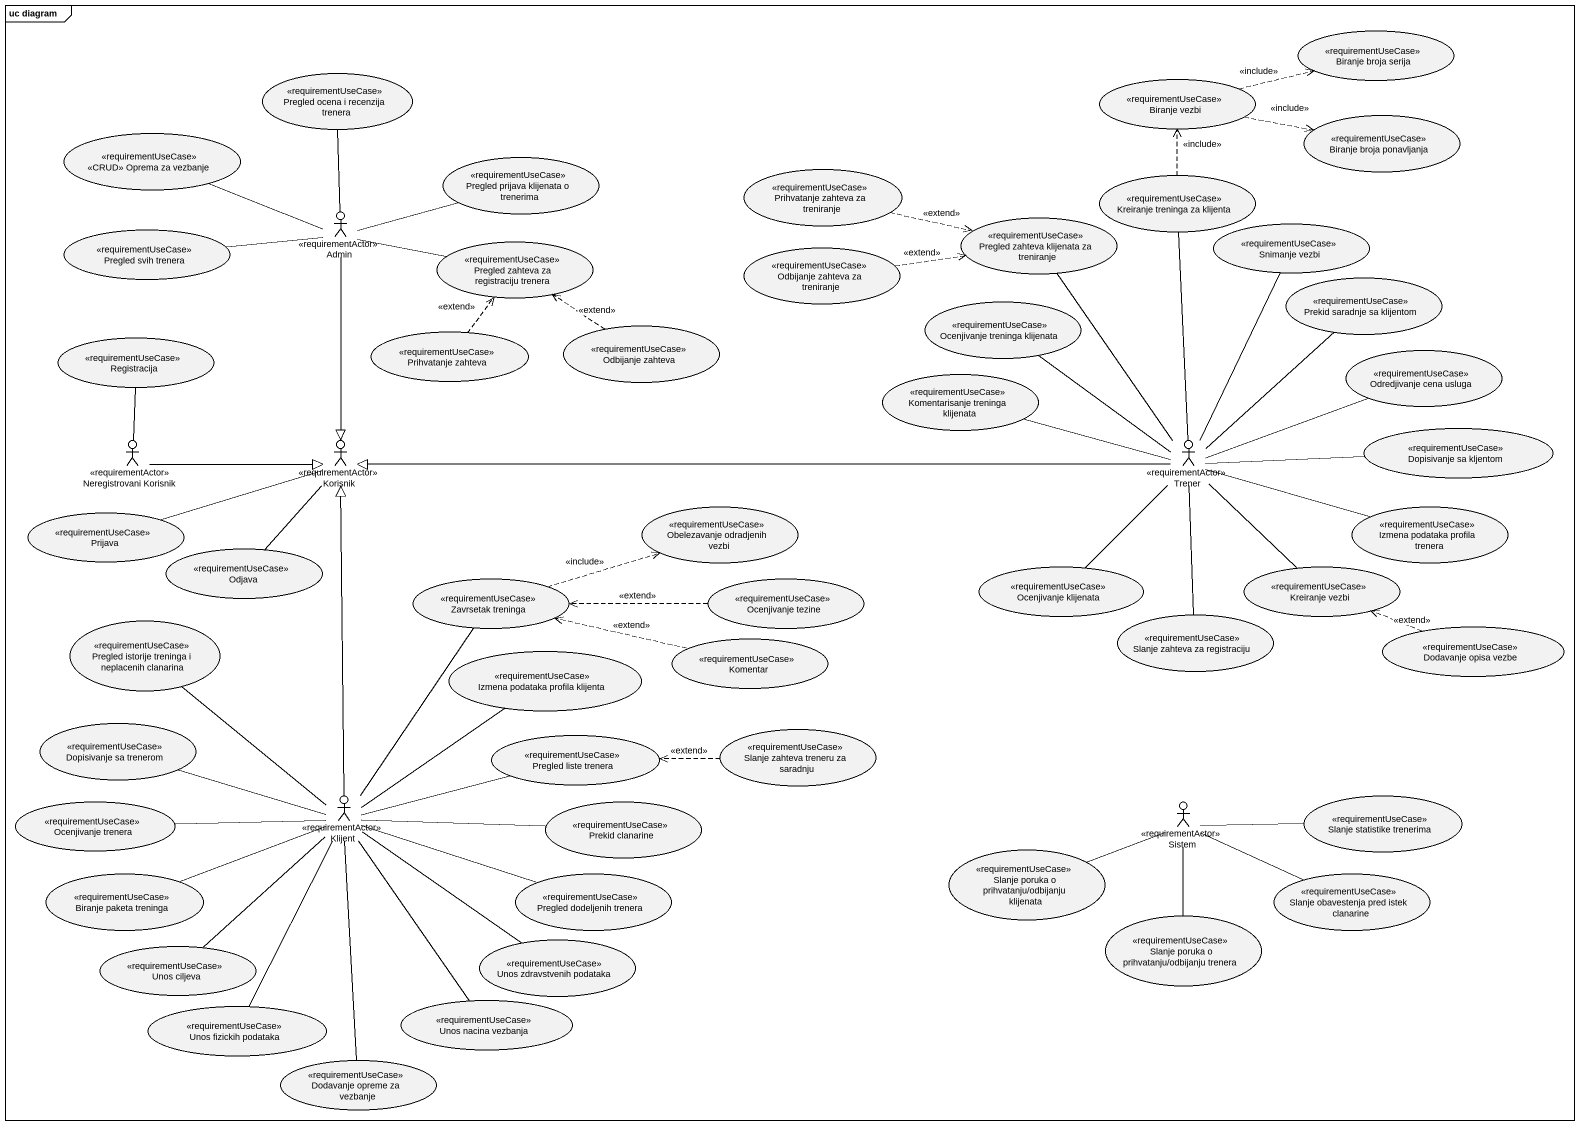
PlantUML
@startuml
mainframe uc diagram
usecase "Biranje broja serija" as Biranje_broja_serija <<requirementUseCase>>
usecase "Pregled ocena i recenzija trenera" as Pregled_ocena_i_recenzija <<requirementUseCase>>
usecase "Biranje vezbi" as Biranje_vezbi <<requirementUseCase>>
usecase "<<CRUD>> Oprema za vezbanje" as CRUD_Oprema_za_vezbanje <<requirementUseCase>>
usecase "Biranje broja ponavljanja" as Biranje_broja_ponavljanja <<requirementUseCase>>
usecase "Pregled prijava klijenata o trenerima" as Pregled_prijava_klijenata_o <<requirementUseCase>>
usecase "Prihvatanje zahteva za treniranje" as Prihvatanje_zahteva_za <<requirementUseCase>>
usecase "Kreiranje treninga za klijenta" as Kreiranje_treninga_za <<requirementUseCase>>
actor Admin <<requirementActor>>
usecase "Pregled zahteva klijenata za treniranje" as Pregled_zahteva_klijenata <<requirementUseCase>>
usecase "Snimanje vezbi" as Snimanje_vezbi <<requirementUseCase>>
usecase "Pregled svih trenera" as Pregled_svih_trenera <<requirementUseCase>>
usecase "Pregled zahteva za registraciju trenera" as Pregled_zahteva_za <<requirementUseCase>>
usecase "Odbijanje zahteva za treniranje" as Odbijanje_zahteva_za <<requirementUseCase>>
usecase "Ocenjivanje treninga klijenata" as Ocenjivanje_treninga <<requirementUseCase>>
usecase "Prekid saradnje sa klijentom" as Prekid_saradnje_sa_klijentom <<requirementUseCase>>
usecase Registracija <<requirementUseCase>>
usecase "Prihvatanje zahteva" as Prihvatanje_zahteva <<requirementUseCase>>
usecase "Odbijanje zahteva" as Odbijanje_zahteva <<requirementUseCase>>
usecase "Komentarisanje treninga klijenata" as Komentarisanje_treninga <<requirementUseCase>>
usecase "Odredjivanje cena usluga" as Odredjivanje_cena_usluga <<requirementUseCase>>
actor "Neregistrovani Korisnik" as Neregistrovani_Korisnik <<requirementActor>>
actor Korisnik <<requirementActor>>
actor Trener <<requirementActor>>
usecase "Dopisivanje sa kljentom" as Dopisivanje_sa_kljentom <<requirementUseCase>>
usecase Prijava <<requirementUseCase>>
usecase "Obelezavanje odradjenih vezbi" as Obelezavanje_odradjenih <<requirementUseCase>>
usecase "Izmena podataka profila trenera" as Izmena_podataka_profila <<requirementUseCase>>
usecase Odjava <<requirementUseCase>>
usecase "Ocenjivanje klijenata" as Ocenjivanje_klijenata <<requirementUseCase>>
usecase "Kreiranje vezbi" as Kreiranje_vezbi <<requirementUseCase>>
usecase "Zavrsetak treninga" as Zavrsetak_treninga <<requirementUseCase>>
usecase "Ocenjivanje tezine" as Ocenjivanje_tezine <<requirementUseCase>>
usecase "Pregled istorije treninga i neplacenih clanarina" as Pregled_istorije_treninga_i <<requirementUseCase>>
usecase "Izmena podataka profila klijenta" as Izmena_podataka_profila_2 <<requirementUseCase>>
usecase Komentar <<requirementUseCase>>
usecase "Slanje zahteva za registraciju" as Slanje_zahteva_za <<requirementUseCase>>
usecase "Dodavanje opisa vezbe" as Dodavanje_opisa_vezbe <<requirementUseCase>>
usecase "Dopisivanje sa trenerom" as Dopisivanje_sa_trenerom <<requirementUseCase>>
usecase "Pregled liste trenera" as Pregled_liste_trenera <<requirementUseCase>>
usecase "Slanje zahteva treneru za saradnju" as Slanje_zahteva_treneru_za <<requirementUseCase>>
usecase "Ocenjivanje trenera" as Ocenjivanje_trenera <<requirementUseCase>>
actor Klijent <<requirementActor>>
usecase "Prekid clanarine" as Prekid_clanarine <<requirementUseCase>>
actor Sistem <<requirementActor>>
usecase "Slanje statistike trenerima" as Slanje_statistike_trenerima <<requirementUseCase>>
usecase "Biranje paketa treninga" as Biranje_paketa_treninga <<requirementUseCase>>
usecase "Pregled dodeljenih trenera" as Pregled_dodeljenih_trenera <<requirementUseCase>>
usecase "Slanje poruka o prihvatanju/odbijanju klijenata" as Slanje_poruka_o_prihvatanju <<requirementUseCase>>
usecase "Slanje obavestenja pred istek clanarine" as Slanje_obavestenja_pred <<requirementUseCase>>
usecase "Slanje poruka o prihvatanju/odbijanju trenera" as Slanje_poruka_o_prihvatanju_2 <<requirementUseCase>>
usecase "Unos ciljeva" as Unos_ciljeva <<requirementUseCase>>
usecase "Unos zdravstvenih podataka" as Unos_zdravstvenih_podataka <<requirementUseCase>>
usecase "Unos fizickih podataka" as Unos_fizickih_podataka <<requirementUseCase>>
usecase "Unos nacina vezbanja" as Unos_nacina_vezbanja <<requirementUseCase>>
usecase "Dodavanje opreme za vezbanje" as Dodavanje_opreme_za_vezbanje <<requirementUseCase>>
Pregled_ocena_i_recenzija -- Admin
Biranje_vezbi .right.> Biranje_broja_serija : <<include>>
Biranje_vezbi .right.> Biranje_broja_ponavljanja : <<include>>
CRUD_Oprema_za_vezbanje -right- Admin
Prihvatanje_zahteva_za .right.> Pregled_zahteva_klijenata : <<extend>>
Kreiranje_treninga_za .up.> Biranje_vezbi : <<include>>
Kreiranje_treninga_za -- Trener
Admin -right- Pregled_prijava_klijenata_o
Admin -right- Pregled_zahteva_za
Admin --|> Korisnik
Pregled_zahteva_klijenata -- Trener
Snimanje_vezbi -- Trener
Pregled_svih_trenera -right- Admin
Odbijanje_zahteva_za .right.> Pregled_zahteva_klijenata : <<extend>>
Ocenjivanje_treninga -- Trener
Prekid_saradnje_sa_klijentom -- Trener
Registracija -- Neregistrovani_Korisnik
Prihvatanje_zahteva .up.> Pregled_zahteva_za : <<extend>>
Odbijanje_zahteva .up.> Pregled_zahteva_za : <<extend>>
Komentarisanje_treninga -right- Trener
Odredjivanje_cena_usluga -left- Trener
Neregistrovani_Korisnik -right-|> Korisnik
Trener -left-|> Korisnik
Dopisivanje_sa_kljentom -left- Trener
Prijava -right- Korisnik
Izmena_podataka_profila -left- Trener
Odjava -up- Korisnik
Ocenjivanje_klijenata -up- Trener
Kreiranje_vezbi -up- Trener
Zavrsetak_treninga .right.> Obelezavanje_odradjenih : <<include>>
Zavrsetak_treninga -- Klijent
Ocenjivanje_tezine .left.> Zavrsetak_treninga : <<extend>>
Pregled_istorije_treninga_i -- Klijent
Izmena_podataka_profila_2 -- Klijent
Komentar .left.> Zavrsetak_treninga : <<extend>>
Slanje_zahteva_za -up- Trener
Dodavanje_opisa_vezbe .left.> Kreiranje_vezbi : <<extend>>
Dopisivanje_sa_trenerom -right- Klijent
Pregled_liste_trenera -left- Klijent
Slanje_zahteva_treneru_za .left.> Pregled_liste_trenera : <<extend>>
Ocenjivanje_trenera -right- Klijent
Klijent -up-|> Korisnik
Prekid_clanarine -left- Klijent
Slanje_statistike_trenerima -left- Sistem
Biranje_paketa_treninga -right- Klijent
Pregled_dodeljenih_trenera -left- Klijent
Slanje_poruka_o_prihvatanju -right- Sistem
Slanje_obavestenja_pred -left- Sistem
Slanje_poruka_o_prihvatanju_2 -up- Sistem
Unos_ciljeva -up- Klijent
Unos_zdravstvenih_podataka -up- Klijent
Unos_fizickih_podataka -up- Klijent
Unos_nacina_vezbanja -up- Klijent
Dodavanje_opreme_za_vezbanje -up- Klijent
@enduml
